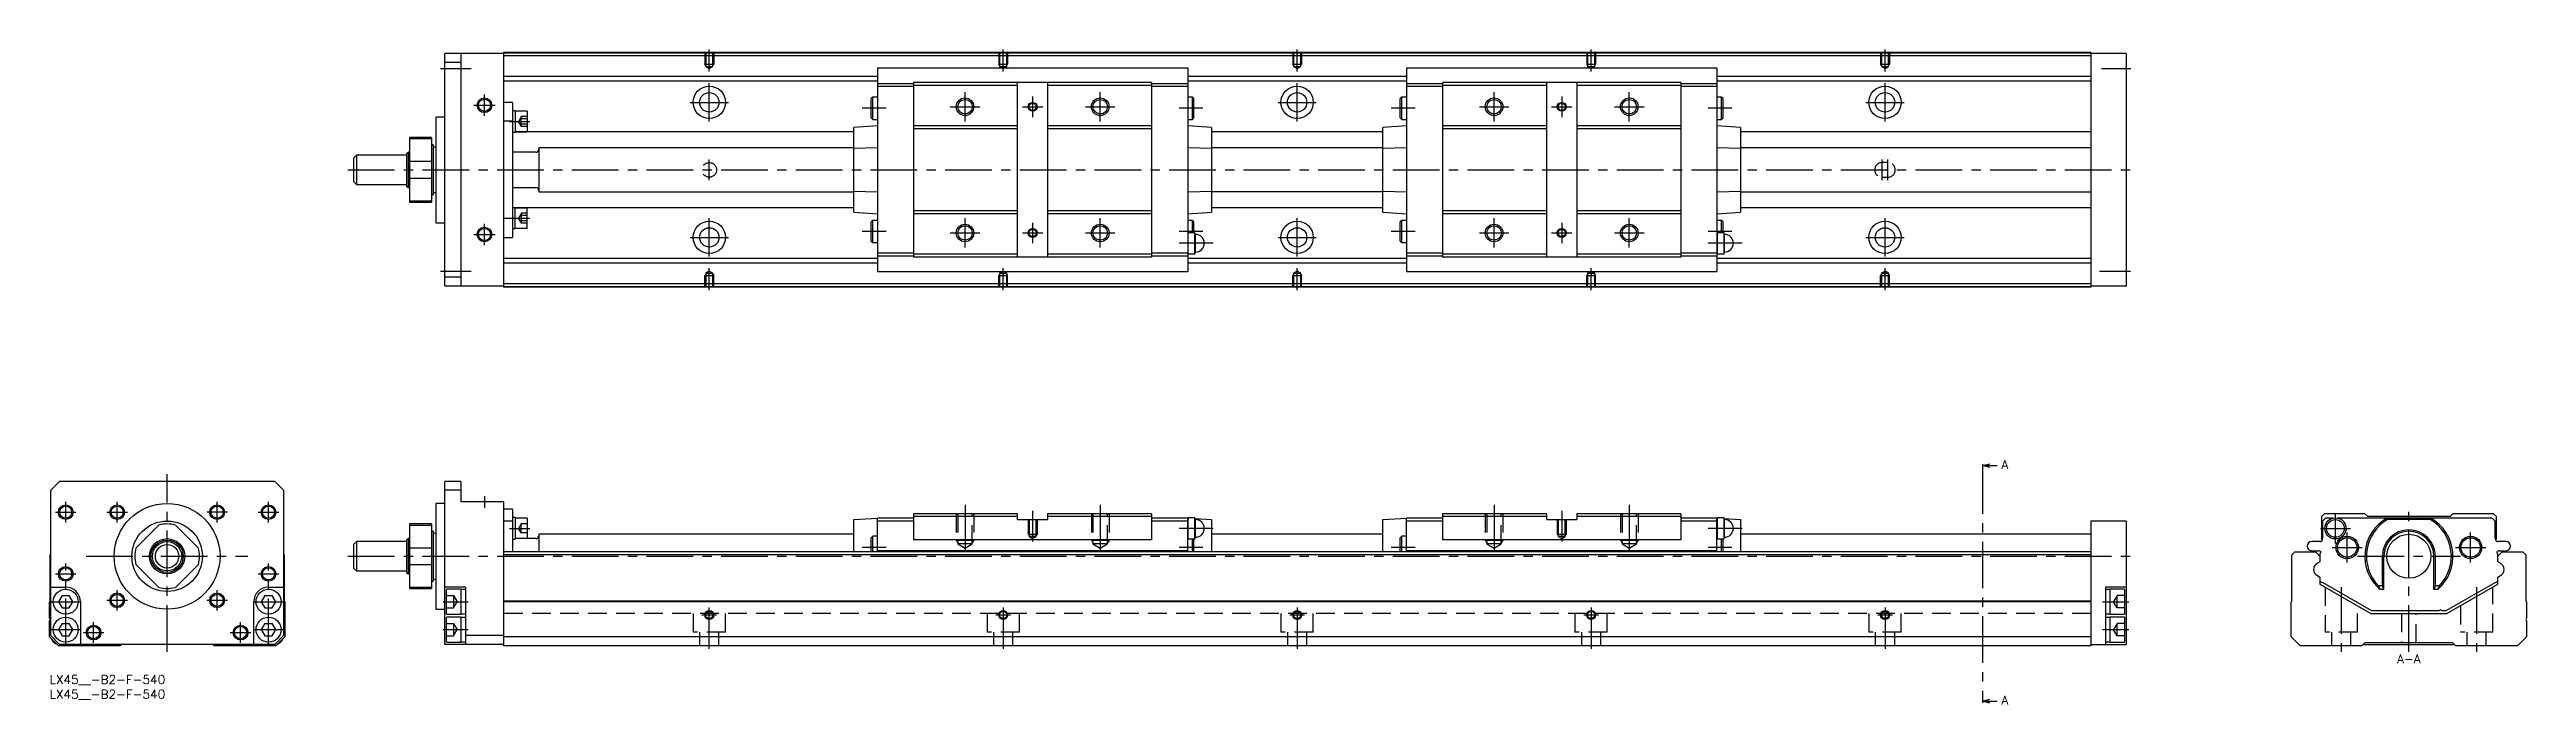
# Model space of a CAD drawing. Extents: x 0 to 843, y -10 to 213.
import ezdxf

# ---------------------------------------------------------------- set-up
doc = ezdxf.new("R2010")
doc.units = 0
doc.header["$LTSCALE"] = 0.5
doc.linetypes.add('CENTER', pattern=[50.8, 31.75, -6.35, 6.35, -6.35])
doc.linetypes.add('DASHED', pattern=[19.05, 12.7, -6.35])
for name, color, linetype in [('MSM_CENTER', 1, 'CENTER'), ('MSM_CONTINUOUS', 7, 'CONTINUOUS'), ('MSM_DASHED', 4, 'DASHED'), ('MSM_NARROW', 5, 'CONTINUOUS'), ('MSM_PART_NUMBER', 7, 'CONTINUOUS')]:
    doc.layers.add(name, color=color, linetype=linetype)
doc.styles.get("Standard").update_dxf_attribs({"font": 'txt.shx', "height": 3, "bigfont": 'bigfont.shx'})

# ---------------------------------------------------------------- blocks, each defined once
blk = doc.blocks.new('*U3')
at = {"layer": 'MSM_PART_NUMBER'}
blk.add_text('LX45__-B2-F-540', height=3, dxfattribs=at).set_placement((0, -3))
blk = doc.blocks.new('*U4')
at = {"layer": 'MSM_PART_NUMBER'}
blk.add_text('LX45__-B2-F-540', height=3, dxfattribs=at).set_placement((0, -8))

msp = doc.modelspace()

# ---------------------------------------------------------------- linework, layer by layer
at = {"layer": 'MSM_CENTER'}
for p, q in [((224.46, 205.61), (224.46, 213.12)), ((324.46, 205.61), (324.46, 213.12)), ((424.46, 205.61), (424.46, 213.12)), ((524.46, 205.61), (524.46, 213.12)), ((624.46, 205.61), (624.46, 213.12)), ((132.96, 206.62), (143.46, 206.62)), ((698.13, 206.62), (708.08, 206.62)), ((144.33, 194.12), (151.58, 194.12)), ((147.96, 190.5), (147.96, 197.75)), ((217.96, 195.12), (230.95, 195.12)), ((224.46, 188.62), (224.46, 201.62)), ((311.46, 188.62), (311.46, 198.62)), ((334.46, 197.12), (334.46, 190.12)), ((357.46, 188.62), (357.46, 198.62)), ((417.96, 195.12), (430.96, 195.12)), ((424.46, 188.62), (424.46, 201.62)), ((491.46, 188.62), (491.46, 198.62)), ((514.46, 197.12), (514.46, 190.12)), ((537.46, 188.62), (537.46, 198.62)), ((617.96, 195.12), (630.96, 195.12)), ((624.46, 188.62), (624.46, 201.62)), ((156.46, 188.58), (163.46, 188.58)), ((284.66, 193.12), (276.45, 193.12)), ((306.46, 193.62), (316.46, 193.62)), ((330.96, 193.62), (337.96, 193.62)), ((352.46, 193.62), (362.46, 193.62)), ((392.36, 193.12), (384.26, 193.12)), ((464.66, 193.12), (456.45, 193.12)), ((486.46, 193.62), (496.46, 193.62)), ((510.96, 193.62), (517.96, 193.62)), ((532.46, 193.62), (542.46, 193.62)), ((572.36, 193.12), (564.26, 193.12)), ((101.46, 172.12), (708.46, 172.12)), ((224.46, 168.62), (224.46, 175.62)), ((623.46, 168.62), (623.46, 175.62)), ((625.46, 168.62), (625.46, 175.62)), ((147.96, 146.5), (147.96, 153.75)), ((156.46, 155.67), (163.46, 155.67)), ((224.46, 142.62), (224.46, 155.62)), ((311.46, 145.62), (311.46, 155.62)), ((334.46, 154.12), (334.46, 147.12)), ((357.46, 145.62), (357.46, 155.62)), ((424.46, 142.62), (424.46, 155.62)), ((491.46, 145.62), (491.46, 155.62)), ((514.46, 154.12), (514.46, 147.12)), ((537.46, 145.62), (537.46, 155.62)), ((624.46, 142.62), (624.46, 155.62)), ((144.33, 150.12), (151.58, 150.12)), ((217.96, 149.12), (230.96, 149.12)), ((284.66, 151.12), (276.45, 151.12)), ((306.46, 150.62), (316.46, 150.62)), ((330.96, 150.62), (337.96, 150.62)), ((352.46, 150.62), (362.46, 150.62)), ((392.36, 151.12), (384.26, 151.12)), ((395.86, 147.12), (384.26, 147.12)), ((417.96, 149.12), (430.96, 149.12)), ((464.66, 151.12), (456.45, 151.12)), ((486.46, 150.62), (496.46, 150.62)), ((510.96, 150.62), (517.96, 150.62)), ((532.46, 150.62), (542.46, 150.62)), ((572.36, 151.12), (564.26, 151.12)), ((575.86, 147.12), (564.26, 147.12)), ((617.96, 149.12), (630.96, 149.12)), ((132.96, 137.62), (143.46, 137.62)), ((224.46, 131.12), (224.46, 138.63)), ((324.46, 131.12), (324.46, 138.63)), ((424.46, 131.12), (424.46, 138.63)), ((524.46, 131.12), (524.46, 138.63)), ((624.46, 131.12), (624.46, 138.63)), ((697.46, 137.62), (707.96, 137.62)), ((40, 8), (40, 68.5)), ((657.62, 70.87), (657.62, -8.37)), ((5.5, 52), (5.5, 59)), ((23, 52), (23, 59)), ((57, 52), (57, 59)), ((74.5, 52), (74.5, 59)), ((147.96, 61), (147.96, 57)), ((2, 55.5), (9, 55.5)), ((19.5, 55.5), (26.5, 55.5)), ((60.5, 55.5), (53.5, 55.5)), ((71, 55.5), (78, 55.5)), ((311.46, 58), (311.46, 40.3)), ((334.46, 56), (334.46, 45.5)), ((357.46, 58), (357.46, 40.3)), ((491.46, 58), (491.46, 40.3)), ((514.46, 56), (514.46, 45.5)), ((537.46, 58), (537.46, 40.3)), ((777.69, 44.87), (777.69, 55.13)), ((802.69, 8), (802.69, 56)), ((156.46, 50), (163.46, 50)), ((284.66, 43.5), (276.45, 43.5)), ((395.86, 50), (384.26, 50)), ((392.36, 43.5), (384.26, 43.5)), ((464.66, 43.5), (456.45, 43.5)), ((575.86, 50), (564.26, 50)), ((572.36, 43.5), (564.26, 43.5)), ((772.56, 50), (782.81, 50)), ((776.56, 43.5), (786.81, 43.5)), ((781.69, 38.37), (781.69, 48.63)), ((818.56, 43.5), (828.81, 43.5)), ((823.69, 38.37), (823.69, 48.63)), ((2, 34.5), (9, 34.5)), ((5.5, 10.25), (5.5, 38)), ((12.5, 40.5), (67.5, 40.5)), ((71, 34.5), (78, 34.5)), ((74.5, 10.25), (74.5, 38)), ((101.46, 40.5), (708.46, 40.5)), ((785.19, 40.5), (820.19, 40.5)), ((19.5, 25.5), (26.5, 25.5)), ((23, 22), (23, 29)), ((53.5, 25.5), (60.5, 25.5)), ((57, 22), (57, 29)), ((779.69, 29.97), (779.69, 8)), ((825.69, 29.97), (825.69, 8)), ((0.25, 25), (10.75, 25)), ((15, 11), (15, 18)), ((65, 11), (65, 18)), ((69.25, 25), (79.75, 25)), ((133.96, 25), (142.46, 25)), ((221.96, 20.5), (226.96, 20.5)), ((224.46, 9), (224.46, 23)), ((321.96, 20.5), (326.96, 20.5)), ((324.46, 23), (324.46, 9)), ((421.96, 20.5), (426.96, 20.5)), ((424.46, 23), (424.46, 9)), ((521.96, 20.5), (526.96, 20.5)), ((524.46, 23), (524.46, 9)), ((621.96, 20.5), (626.96, 20.5)), ((624.46, 23), (624.46, 9)), ((698.46, 25), (707.46, 25)), ((0.25, 15.5), (10.75, 15.5)), ((11.5, 14.5), (18.5, 14.5)), ((61.5, 14.5), (68.5, 14.5)), ((69.25, 15.5), (79.75, 15.5)), ((133.96, 15.5), (142.46, 15.5)), ((698.46, 15.5), (707.46, 15.5))]:
    msp.add_line(p, q, dxfattribs=at)
at = {"layer": 'MSM_CONTINUOUS'}
for p, q in [((154.46, 211.72), (134.46, 211.72)), ((134.46, 132.52), (134.46, 211.72)), ((139.96, 211.72), (139.96, 132.52)), ((694.46, 212.12), (154.46, 212.12)), ((154.46, 212.12), (154.46, 132.12)), ((694.46, 211.92), (154.46, 211.92)), ((694.46, 210.92), (154.46, 210.92)), ((694.46, 212.12), (694.46, 132.12)), ((706.46, 211.72), (694.46, 211.72)), ((706.46, 211.72), (706.46, 132.52)), ((139.96, 208.72), (134.46, 208.72)), ((281.66, 203.87), (154.46, 203.87)), ((281.66, 202.37), (154.46, 202.37)), ((387.26, 206.72), (281.66, 206.72)), ((281.66, 206.72), (281.66, 137.52)), ((387.26, 206.72), (387.26, 137.52)), ((461.66, 203.87), (387.26, 203.87)), ((461.66, 202.37), (387.26, 202.37)), ((567.26, 206.72), (461.66, 206.72)), ((461.66, 206.72), (461.66, 137.52)), ((567.26, 206.72), (567.26, 137.52)), ((694.46, 203.87), (567.26, 203.87)), ((694.46, 202.37), (567.26, 202.37)), ((157.46, 195.12), (154.46, 195.12)), ((157.46, 195.12), (157.46, 149.12)), ((280.06, 196.92), (279.56, 196.42)), ((279.56, 189.82), (279.56, 196.42)), ((280.06, 189.32), (280.06, 196.92)), ((281.66, 196.92), (280.06, 196.92)), ((293.96, 201.47), (281.66, 201.47)), ((293.96, 200.47), (281.66, 200.47)), ((374.96, 201.87), (293.96, 201.87)), ((293.96, 201.87), (293.96, 142.37)), ((329.36, 200.87), (293.96, 200.87)), ((329.36, 142.37), (329.36, 201.87)), ((339.56, 201.87), (339.56, 142.37)), ((374.96, 200.87), (339.56, 200.87)), ((374.96, 201.87), (374.96, 142.37)), ((387.26, 201.47), (374.96, 201.47)), ((387.26, 200.47), (374.96, 200.47)), ((388.86, 196.92), (387.26, 196.92)), ((389.36, 196.42), (388.86, 196.92)), ((388.86, 189.32), (388.86, 196.92)), ((389.36, 189.82), (389.36, 196.42)), ((460.06, 196.92), (459.56, 196.42)), ((459.56, 189.82), (459.56, 196.42)), ((460.06, 189.32), (460.06, 196.92)), ((461.66, 196.92), (460.06, 196.92)), ((473.96, 201.47), (461.66, 201.47)), ((473.96, 200.47), (461.66, 200.47)), ((554.96, 201.87), (473.96, 201.87)), ((473.96, 201.87), (473.96, 142.37)), ((509.36, 200.87), (473.96, 200.87)), ((509.36, 142.37), (509.36, 201.87)), ((519.56, 201.87), (519.56, 142.37)), ((554.96, 200.87), (519.56, 200.87)), ((554.96, 201.87), (554.96, 142.37)), ((567.26, 201.47), (554.96, 201.47)), ((567.26, 200.47), (554.96, 200.47)), ((568.86, 196.92), (567.26, 196.92)), ((569.36, 196.42), (568.86, 196.92)), ((568.86, 189.32), (568.86, 196.92)), ((569.36, 189.82), (569.36, 196.42)), ((131.46, 190.12), (131.46, 154.12)), ((134.46, 190.12), (131.46, 190.12)), ((157.46, 188.65), (154.46, 188.65)), ((158.46, 192.23), (157.46, 192.23)), ((158.46, 192.23), (158.46, 184.93)), ((162.46, 192.08), (158.46, 192.08)), ((162.46, 192.08), (162.46, 185.08)), ((281.66, 187.12), (273.66, 186.57)), ((273.66, 157.68), (273.66, 186.57)), ((279.56, 189.82), (280.06, 189.32)), ((280.06, 189.32), (281.66, 189.32)), ((329.36, 187.12), (293.96, 187.12)), ((329.36, 186.12), (293.96, 186.12)), ((374.96, 187.12), (339.56, 187.12)), ((374.96, 186.12), (339.56, 186.12)), ((387.26, 189.32), (388.86, 189.32)), ((395.26, 186.57), (387.26, 187.12)), ((388.86, 189.32), (389.36, 189.82)), ((395.26, 186.57), (395.26, 157.68)), ((461.66, 187.12), (453.66, 186.57)), ((453.66, 157.68), (453.66, 186.57)), ((459.56, 189.82), (460.06, 189.32)), ((460.06, 189.32), (461.66, 189.32)), ((509.36, 187.12), (473.96, 187.12)), ((509.36, 186.12), (473.96, 186.12)), ((554.96, 187.12), (519.56, 187.12)), ((554.96, 186.12), (519.56, 186.12)), ((567.26, 189.32), (568.86, 189.32)), ((575.26, 186.57), (567.26, 187.12)), ((568.86, 189.32), (569.36, 189.82)), ((575.26, 186.57), (575.26, 157.68)), ((104.46, 177.12), (103.46, 176.12)), ((121.46, 177.12), (104.46, 177.12)), ((104.46, 177.12), (104.46, 167.12)), ((121.96, 178.12), (121.46, 177.62)), ((121.46, 177.62), (121.46, 166.62)), ((122.46, 178.12), (121.96, 178.12)), ((121.96, 178.12), (121.96, 166.12)), ((129.96, 183.12), (122.46, 183.12)), ((122.46, 183.12), (122.46, 161.12)), ((122.46, 182.76), (129.96, 182.76)), ((129.96, 183.12), (129.96, 161.12)), ((130.46, 180.62), (129.96, 180.62)), ((130.46, 180.62), (130.46, 163.62)), ((131.46, 179.87), (130.46, 179.87)), ((157.46, 184.93), (158.46, 184.93)), ((165.46, 178.12), (157.46, 178.12)), ((158.46, 185.08), (162.46, 185.08)), ((273.66, 185.05), (158.46, 185.05)), ((166.46, 179.62), (166.46, 164.62)), ((273.66, 179.62), (166.46, 179.62)), ((281.66, 179.61), (273.66, 179.36)), ((395.26, 179.36), (387.26, 179.61)), ((453.66, 185.05), (395.26, 185.05)), ((453.66, 179.62), (395.26, 179.62)), ((461.66, 179.61), (453.66, 179.36)), ((575.26, 179.36), (567.26, 179.61)), ((694.46, 185.05), (575.26, 185.05)), ((694.46, 179.62), (575.26, 179.62)), ((103.46, 176.12), (103.46, 168.12)), ((129.96, 174.92), (122.46, 174.92)), ((122.46, 169.33), (129.96, 169.33)), ((103.46, 168.12), (104.46, 167.12)), ((104.46, 167.12), (121.46, 167.12)), ((121.46, 166.62), (121.96, 166.12)), ((121.96, 166.12), (122.46, 166.12)), ((129.96, 161.49), (122.46, 161.49)), ((122.46, 161.12), (129.96, 161.12)), ((129.96, 163.62), (130.46, 163.62)), ((130.46, 164.37), (131.46, 164.37)), ((157.46, 166.12), (165.46, 166.12)), ((166.46, 164.62), (273.66, 164.62)), ((273.66, 164.89), (281.66, 164.64)), ((387.26, 164.64), (395.26, 164.89)), ((453.66, 164.62), (395.26, 164.62)), ((453.66, 164.89), (461.66, 164.64)), ((567.26, 164.64), (575.26, 164.89)), ((575.26, 164.62), (694.46, 164.62)), ((131.46, 154.12), (134.46, 154.12)), ((157.46, 155.6), (154.46, 155.6)), ((157.46, 159.32), (158.46, 159.32)), ((158.46, 152.02), (157.46, 152.02)), ((158.46, 152.02), (158.46, 159.32)), ((273.66, 159.2), (158.46, 159.2)), ((158.46, 159.17), (162.46, 159.17)), ((162.46, 152.17), (158.46, 152.17)), ((162.46, 152.17), (162.46, 159.17)), ((273.66, 157.68), (281.66, 157.12)), ((280.06, 154.92), (279.56, 154.42)), ((279.56, 147.82), (279.56, 154.42)), ((280.06, 147.32), (280.06, 154.92)), ((281.66, 154.92), (280.06, 154.92)), ((329.36, 158.12), (293.96, 158.12)), ((329.36, 157.12), (293.96, 157.12)), ((374.96, 158.12), (339.56, 158.12)), ((374.96, 157.12), (339.56, 157.12)), ((387.26, 157.12), (395.26, 157.68)), ((388.86, 154.92), (387.26, 154.92)), ((389.36, 154.42), (388.86, 154.92)), ((388.86, 150.72), (388.86, 154.92)), ((389.36, 150.72), (389.36, 154.42)), ((453.66, 159.2), (395.26, 159.2)), ((453.66, 157.68), (461.66, 157.12)), ((460.06, 154.92), (459.56, 154.42)), ((459.56, 147.82), (459.56, 154.42)), ((460.06, 147.32), (460.06, 154.92)), ((461.66, 154.92), (460.06, 154.92)), ((509.36, 158.12), (473.96, 158.12)), ((509.36, 157.12), (473.96, 157.12)), ((554.96, 158.12), (519.56, 158.12)), ((554.96, 157.12), (519.56, 157.12)), ((567.26, 157.12), (575.26, 157.68)), ((568.86, 154.92), (567.26, 154.92)), ((569.36, 154.42), (568.86, 154.92)), ((568.86, 150.72), (568.86, 154.92)), ((569.36, 150.72), (569.36, 154.42)), ((694.46, 159.2), (575.26, 159.2)), ((154.46, 149.12), (157.46, 149.12)), ((279.56, 147.82), (280.06, 147.32)), ((280.06, 147.32), (281.66, 147.32)), ((293.96, 143.77), (281.66, 143.77)), ((329.36, 143.37), (293.96, 143.37)), ((374.96, 143.37), (339.56, 143.37)), ((387.26, 143.77), (374.96, 143.77)), ((387.42, 150.72), (387.26, 150.12)), ((387.26, 144.12), (387.42, 143.52)), ((387.42, 143.52), (387.42, 150.72)), ((389.7, 150.72), (387.42, 150.72)), ((387.42, 143.52), (389.7, 143.52)), ((389.7, 143.52), (389.7, 150.72)), ((389.86, 150.12), (389.7, 150.72)), ((389.7, 143.52), (389.86, 144.12)), ((389.86, 144.12), (389.86, 150.12)), ((459.56, 147.82), (460.06, 147.32)), ((460.06, 147.32), (461.66, 147.32)), ((473.96, 143.77), (461.66, 143.77)), ((509.36, 143.37), (473.96, 143.37)), ((554.96, 143.37), (519.56, 143.37)), ((567.26, 143.77), (554.96, 143.77)), ((567.42, 150.72), (567.26, 150.12)), ((567.26, 144.12), (567.42, 143.52)), ((567.42, 143.52), (567.42, 150.72)), ((569.7, 150.72), (567.42, 150.72)), ((567.42, 143.52), (569.7, 143.52)), ((569.7, 143.52), (569.7, 150.72)), ((569.86, 150.12), (569.7, 150.72)), ((569.7, 143.52), (569.86, 144.12)), ((569.86, 144.12), (569.86, 150.12)), ((139.96, 135.52), (134.46, 135.52)), ((281.66, 141.87), (154.46, 141.87)), ((281.66, 140.37), (154.46, 140.37)), ((293.96, 142.77), (281.66, 142.77)), ((281.66, 137.52), (387.26, 137.52)), ((374.96, 142.37), (293.96, 142.37)), ((387.26, 142.77), (374.96, 142.77)), ((461.66, 141.87), (387.26, 141.87)), ((461.66, 140.37), (387.26, 140.37)), ((473.96, 142.77), (461.66, 142.77)), ((461.66, 137.52), (567.26, 137.52)), ((554.96, 142.37), (473.96, 142.37)), ((567.26, 142.77), (554.96, 142.77)), ((694.46, 141.87), (567.26, 141.87)), ((694.46, 140.37), (567.26, 140.37)), ((154.46, 132.52), (134.46, 132.52)), ((694.46, 133.32), (154.46, 133.32)), ((694.46, 132.32), (154.46, 132.32)), ((694.46, 132.12), (154.46, 132.12)), ((706.46, 132.52), (694.46, 132.52)), ((657.62, 71.37), (660.12, 72.04)), ((657.62, 71.87), (657.62, 70.87)), ((657.62, 71.37), (662.62, 71.37)), ((660.12, 70.7), (657.62, 71.37)), ((3.4, 66), (0.4, 63)), ((0.4, 13.5), (0.4, 63)), ((76.6, 66), (3.4, 66)), ((79.6, 63), (76.6, 66)), ((79.6, 63), (79.6, 13.5)), ((139.96, 66), (134.46, 66)), ((134.46, 10.5), (134.46, 66)), ((139.96, 63), (134.46, 63)), ((139.96, 66), (139.96, 59)), ((154.46, 59), (139.96, 59)), ((154.46, 59), (154.46, 10)), ((37.2, 51.14), (29.36, 43.3)), ((50.64, 43.3), (42.8, 51.14)), ((129.96, 51.5), (122.46, 51.5)), ((122.46, 51.5), (122.46, 29.5)), ((122.46, 51.14), (129.96, 51.14)), ((129.96, 51.5), (129.96, 29.5)), ((134.46, 58.5), (131.46, 58.5)), ((131.46, 58.5), (131.46, 22.5)), ((157.46, 56.5), (154.46, 56.5)), ((157.46, 52.5), (154.46, 52.5)), ((157.46, 56.5), (157.46, 42)), ((158.46, 53.65), (157.46, 53.65)), ((158.46, 53.65), (158.46, 46.35)), ((162.46, 53.5), (158.46, 53.5)), ((162.46, 53.5), (162.46, 46.5)), ((273.66, 53), (281.66, 53.5)), ((273.66, 42), (273.66, 53)), ((293.96, 53.5), (281.66, 53.5)), ((281.66, 42), (281.66, 53.5)), ((293.96, 52.5), (281.66, 52.5)), ((329.36, 55), (293.96, 55)), ((293.96, 55), (293.96, 46.15)), ((329.36, 54), (293.96, 54)), ((329.36, 53), (329.36, 55)), ((329.36, 53), (339.56, 53)), ((339.56, 55), (339.56, 53)), ((374.96, 55), (339.56, 55)), ((374.96, 54), (339.56, 54)), ((374.96, 55), (374.96, 46.15)), ((387.26, 53.5), (374.96, 53.5)), ((387.26, 52.5), (374.96, 52.5)), ((387.42, 53.6), (387.26, 53)), ((387.26, 53.5), (387.39, 53.49)), ((387.26, 42), (387.26, 53.5)), ((387.42, 46.4), (387.42, 53.6)), ((389.7, 53.6), (387.42, 53.6)), ((389.86, 53), (389.7, 53.6)), ((389.7, 46.4), (389.7, 53.6)), ((389.77, 53.34), (395.26, 53)), ((389.86, 47), (389.86, 53)), ((395.26, 53), (395.26, 42)), ((453.66, 53), (461.66, 53.5)), ((453.66, 42), (453.66, 53)), ((473.96, 53.5), (461.66, 53.5)), ((461.66, 42), (461.66, 53.5)), ((473.96, 52.5), (461.66, 52.5)), ((509.36, 55), (473.96, 55)), ((473.96, 55), (473.96, 46.15)), ((509.36, 54), (473.96, 54)), ((509.36, 53), (509.36, 55)), ((509.36, 53), (519.56, 53)), ((519.56, 55), (519.56, 53)), ((554.96, 55), (519.56, 55)), ((554.96, 54), (519.56, 54)), ((554.96, 55), (554.96, 46.15)), ((567.26, 53.5), (554.96, 53.5)), ((567.26, 52.5), (554.96, 52.5)), ((567.42, 53.6), (567.26, 53)), ((567.26, 53.5), (567.39, 53.49)), ((567.26, 42), (567.26, 53.5)), ((567.42, 46.4), (567.42, 53.6)), ((569.7, 53.6), (567.42, 53.6)), ((569.86, 53), (569.7, 53.6)), ((569.7, 46.4), (569.7, 53.6)), ((569.77, 53.34), (575.26, 53)), ((569.86, 47), (569.86, 53)), ((575.26, 53), (575.26, 42)), ((706.46, 52.5), (694.46, 52.5)), ((694.46, 52.5), (694.46, 10)), ((706.46, 52.5), (706.46, 10.5)), ((773.94, 55), (772.94, 54)), ((772.94, 54), (772.94, 46.62)), ((774.34, 53.5), (773.34, 52.5)), ((773.34, 52.5), (773.34, 46.5)), ((787.69, 55), (773.94, 55)), ((776.84, 53.5), (774.34, 53.5)), ((831.04, 53.5), (778.53, 53.5)), ((788.69, 54), (787.69, 55)), ((816.69, 54), (788.69, 54)), ((795.2, 53.5), (795.45, 53)), ((809.92, 53), (795.45, 53)), ((809.92, 53), (810.17, 53.5)), ((817.69, 55), (816.69, 54)), ((831.44, 55), (817.69, 55)), ((832.04, 52.5), (831.04, 53.5)), ((832.44, 54), (831.44, 55)), ((832.04, 46.5), (832.04, 52.5)), ((832.44, 46.62), (832.44, 54)), ((104.46, 45.5), (103.46, 44.5)), ((103.46, 44.5), (103.46, 36.5)), ((121.46, 45.5), (104.46, 45.5)), ((104.46, 45.5), (104.46, 35.5)), ((121.96, 46.5), (121.46, 46)), ((121.46, 46), (121.46, 35)), ((122.46, 46.5), (121.96, 46.5)), ((121.96, 46.5), (121.96, 34.5)), ((129.96, 43.3), (122.46, 43.3)), ((130.46, 49), (129.96, 49)), ((130.46, 49), (130.46, 32)), ((131.46, 48.25), (130.46, 48.25)), ((157.46, 46.35), (158.46, 46.35)), ((165.46, 46.5), (158.46, 46.5)), ((166.46, 48), (166.46, 42)), ((273.66, 48), (166.46, 48)), ((280.06, 47.3), (279.56, 46.8)), ((279.56, 42), (279.56, 46.8)), ((280.06, 42), (280.06, 47.3)), ((281.66, 47.3), (280.06, 47.3)), ((387.26, 42.4), (281.66, 42.4)), ((374.96, 46.15), (293.96, 46.15)), ((387.26, 47), (387.42, 46.4)), ((387.42, 46.4), (389.7, 46.4)), ((388.86, 42), (388.86, 46.4)), ((389.36, 42), (389.36, 46.4)), ((389.7, 46.4), (389.86, 47)), ((453.66, 48), (395.26, 48)), ((460.06, 47.3), (459.56, 46.8)), ((459.56, 42), (459.56, 46.8)), ((460.06, 42), (460.06, 47.3)), ((461.66, 47.3), (460.06, 47.3)), ((567.26, 42.4), (461.66, 42.4)), ((554.96, 46.15), (473.96, 46.15)), ((567.26, 47), (567.42, 46.4)), ((567.42, 46.4), (569.7, 46.4)), ((568.86, 42), (568.86, 46.4)), ((569.36, 42), (569.36, 46.4)), ((569.7, 46.4), (569.86, 47)), ((694.46, 48), (575.26, 48)), ((772.34, 45.5), (769.64, 45.5)), ((769.64, 42.4), (771.94, 42.4)), ((835.74, 45.5), (833.04, 45.5)), ((833.44, 42.4), (835.74, 42.4)), ((0.2, 41), (0.4, 41.2)), ((0.2, 25.2), (0.2, 41)), ((29.36, 37.7), (37.2, 29.86)), ((42.8, 29.86), (50.64, 37.7)), ((79.6, 41.2), (79.8, 41)), ((79.8, 41), (79.8, 25.2)), ((103.46, 36.5), (104.46, 35.5)), ((104.46, 35.5), (121.46, 35.5)), ((121.46, 35), (121.96, 34.5)), ((121.96, 34.5), (122.46, 34.5)), ((122.46, 37.7), (129.96, 37.7)), ((694.46, 42), (154.46, 42)), ((694.46, 41), (154.46, 41)), ((762.89, 41), (763.89, 42)), ((762.89, 25.2), (762.89, 41)), ((763.89, 42), (770.94, 42)), ((770.94, 42), (772.44, 40.5)), ((772.44, 38.61), (771.54, 38.1)), ((771.54, 33.9), (772.44, 33.39)), ((772.39, 41.2), (772.39, 40.55)), ((772.44, 40.5), (772.44, 38.61)), ((793.69, 30.44), (793.69, 40.5)), ((794.19, 29.22), (794.19, 40.5)), ((811.19, 29.22), (811.19, 40.5)), ((811.69, 30.44), (811.69, 40.5)), ((832.94, 40.5), (834.44, 42)), ((832.94, 38.61), (832.94, 40.5)), ((833.83, 38.1), (832.94, 38.61)), ((832.94, 33.39), (833.83, 33.9)), ((832.99, 40.55), (832.99, 41.2)), ((834.44, 42), (841.49, 42)), ((841.49, 42), (842.49, 41)), ((842.49, 41), (842.49, 25.2)), ((0.4, 30), (5.5, 30)), ((4.27, 27.12), (3.05, 25)), ((4.27, 27.12), (6.73, 27.12)), ((7.95, 25), (6.73, 27.12)), ((73.27, 27.12), (72.05, 25)), ((73.27, 27.12), (75.73, 27.12)), ((74.5, 30), (79.6, 30)), ((76.95, 25), (75.73, 27.12)), ((129.96, 29.86), (122.46, 29.86)), ((122.46, 29.5), (129.96, 29.5)), ((129.96, 32), (130.46, 32)), ((130.46, 32.75), (131.46, 32.75)), ((141.46, 30), (134.46, 30)), ((134.96, 29), (134.96, 21)), ((139.96, 29.25), (135.21, 29.25)), ((139.96, 29.25), (139.96, 20.75)), ((141.46, 29.15), (139.96, 29.15)), ((141.46, 30), (141.46, 10.5)), ((706.46, 30), (699.46, 30)), ((699.46, 30), (699.46, 10.5)), ((700.96, 29.15), (699.46, 29.15)), ((705.96, 29.25), (700.96, 29.25)), ((700.96, 29.25), (700.96, 20.75)), ((705.96, 29.25), (705.96, 20.75)), ((772.44, 33.39), (772.44, 31)), ((772.44, 31), (789.76, 21)), ((773.19, 31.61), (773.39, 31.61)), ((773.39, 31.61), (790.02, 22)), ((793.69, 30.44), (792.32, 30.44)), ((794.19, 29.22), (792.8, 29.22)), ((794.19, 29.22), (793.69, 30.44)), ((811.69, 30.44), (811.19, 29.22)), ((812.57, 29.22), (811.19, 29.22)), ((813.05, 30.44), (811.69, 30.44)), ((815.35, 22), (831.99, 31.61)), ((815.62, 21), (832.94, 31)), ((831.99, 31.61), (832.19, 31.61)), ((832.94, 31), (832.94, 33.39)), ((0, 25), (0.2, 25.2)), ((0, 19.4), (0, 25)), ((0, 13), (0, 18.6)), ((3.05, 25), (4.27, 22.88)), ((4.27, 17.62), (3.05, 15.5)), ((4.27, 22.88), (6.73, 22.88)), ((4.27, 17.62), (6.73, 17.62)), ((6.73, 22.88), (7.95, 25)), ((7.95, 15.5), (6.73, 17.62)), ((10.5, 25), (10.5, 10.5)), ((69.5, 10.5), (69.5, 25)), ((72.05, 25), (73.27, 22.88)), ((73.27, 17.62), (72.05, 15.5)), ((73.27, 22.88), (75.73, 22.88)), ((73.27, 17.62), (75.73, 17.62)), ((75.73, 22.88), (76.95, 25)), ((76.95, 15.5), (75.73, 17.62)), ((79.8, 25.2), (80, 25)), ((80, 25), (80, 13)), ((131.46, 22.5), (134.46, 22.5)), ((134.96, 19.5), (134.96, 11.5)), ((135.21, 20.75), (139.96, 20.75)), ((139.96, 19.75), (135.21, 19.75)), ((139.96, 20.85), (141.46, 20.85)), ((139.96, 19.75), (139.96, 11.25)), ((141.46, 19.65), (139.96, 19.65)), ((694.46, 25.2), (154.46, 25.2)), ((694.46, 25), (154.46, 25)), ((699.46, 20.85), (700.96, 20.85)), ((700.96, 19.65), (699.46, 19.65)), ((700.96, 20.75), (705.96, 20.75)), ((705.96, 19.75), (700.96, 19.75)), ((700.96, 19.75), (700.96, 11.25)), ((705.96, 19.75), (705.96, 11.25)), ((762.69, 25), (762.89, 25.2)), ((762.69, 13), (762.69, 25)), ((789.76, 21), (815.62, 21)), ((790.02, 22), (813.04, 22)), ((813.84, 22), (815.35, 22)), ((842.49, 25.2), (842.69, 25)), ((842.69, 25), (842.69, 19.4)), ((842.69, 18.6), (842.69, 13)), ((3, 10), (0, 13)), ((3.4, 10.5), (0.4, 13.5)), ((24, 10), (3, 10)), ((3.05, 15.5), (4.27, 13.38)), ((76.6, 10.5), (3.4, 10.5)), ((4.27, 13.38), (6.73, 13.38)), ((6.73, 13.38), (7.95, 15.5)), ((24.5, 10.5), (24, 10)), ((56, 10), (55.5, 10.5)), ((77, 10), (56, 10)), ((72.05, 15.5), (73.27, 13.38)), ((73.27, 13.38), (75.73, 13.38)), ((75.73, 13.38), (76.95, 15.5)), ((79.6, 13.5), (76.6, 10.5)), ((80, 13), (77, 10)), ((154.46, 10.5), (134.46, 10.5)), ((135.21, 11.25), (139.96, 11.25)), ((139.96, 11.35), (141.46, 11.35)), ((154.46, 13.5), (141.46, 13.5)), ((694.46, 13), (154.46, 13)), ((694.46, 10), (154.46, 10)), ((694.46, 10.5), (706.46, 10.5)), ((699.46, 11.35), (700.96, 11.35)), ((700.96, 11.25), (705.96, 11.25)), ((765.69, 10), (762.69, 13)), ((786.69, 10), (765.69, 10)), ((787.69, 11), (786.69, 10)), ((787.19, 10.5), (818.19, 10.5)), ((817.69, 11), (787.69, 11)), ((818.69, 10), (817.69, 11)), ((839.69, 10), (818.69, 10)), ((842.69, 13), (839.69, 10)), ((657.62, -8.87), (660.12, -8.2)), ((657.62, -8.37), (657.62, -9.37)), ((657.62, -8.87), (662.62, -8.87)), ((660.12, -9.54), (657.62, -8.87))]:
    msp.add_line(p, q, dxfattribs=at)
for centre, radius in [((147.96, 194.12), 2.07), ((224.46, 195.12), 5.5), ((224.46, 195.12), 3.3), ((311.46, 193.62), 2.46), ((334.46, 193.62), 1.23), ((357.46, 193.62), 2.46), ((424.46, 195.12), 5.5), ((424.46, 195.12), 3.3), ((491.46, 193.62), 2.46), ((514.46, 193.62), 1.23), ((537.46, 193.62), 2.46), ((624.46, 195.12), 5.5), ((624.46, 195.12), 3.3), ((147.96, 150.12), 2.07), ((224.46, 149.12), 5.5), ((224.46, 149.12), 3.3), ((311.46, 150.62), 2.46), ((334.46, 150.62), 1.23), ((357.46, 150.62), 2.46), ((424.46, 149.12), 5.5), ((424.46, 149.12), 3.3), ((491.46, 150.62), 2.46), ((514.46, 150.62), 1.23), ((537.46, 150.62), 2.46), ((624.46, 149.12), 5.5), ((624.46, 149.12), 3.3), ((5.5, 55.5), 2.07), ((23, 55.5), 2.07), ((40, 40.5), 18), ((40, 40.5), 12), ((57, 55.5), 2.07), ((74.5, 55.5), 2.07), ((777.69, 50), 3.6), ((777.69, 50), 3), ((40, 40.5), 6), ((40, 40.5), 5.5), ((40, 40.5), 5), ((40, 40.5), 4), ((781.69, 43.5), 3.8), ((781.69, 43.5), 3.3), ((802.69, 40.5), 7.5), ((823.69, 43.5), 3.8), ((823.69, 43.5), 3.3), ((5.5, 34.5), 2.07), ((74.5, 34.5), 2.07), ((5.5, 25), 4.25), ((23, 25.5), 2.07), ((57, 25.5), 2.07), ((74.5, 25), 4.25), ((5.5, 15.5), 4.25), ((74.5, 15.5), 4.25), ((224.46, 20.5), 1.23), ((324.46, 20.5), 1.23), ((424.46, 20.5), 1.23), ((524.46, 20.5), 1.23), ((624.46, 20.5), 1.23), ((15, 14.5), 2.07), ((65, 14.5), 2.07)]:
    msp.add_circle(centre, radius, dxfattribs=at)
for centre, radius, start, end in [((165.46, 179.12), 1, 270, 0), ((165.46, 165.12), 1, 0, 90), ((389.86, 147.12), 3, 270, 90), ((569.86, 147.12), 3, 270, 90), ((40, 40.5), 11, 75.27264, 104.72736), ((389.86, 50), 3, 270, 90), ((569.86, 50), 3, 270, 90), ((802.69, 40.5), 15, 119.92643, 228.76392), ((802.69, 40.5), 14.44, 120.05097, 224.15139), ((802.69, 40.5), 14.44, 315.84861, 59.94903), ((802.69, 40.5), 15, 311.23608, 60.07357), ((40, 40.5), 11, 165.27264, 194.72736), ((40, 40.5), 11, 345.27264, 14.72736), ((165.46, 47.5), 1, 270, 0), ((769.64, 43.95), 1.55, 90, 270), ((771.94, 41.4), 1, 30.09191, 90), ((772.34, 46.5), 1, 270, 0), ((773.44, 46.62), 0.5, 180, 251.07258), ((802.69, 40.5), 9, 0, 180), ((802.69, 40.5), 8.5, 0, 180), ((833.04, 46.5), 1, 180, 270), ((831.94, 46.62), 0.5, 289.00551, 0), ((833.44, 41.4), 1, 90, 149.90809), ((835.74, 43.95), 1.55, 270, 90), ((772.84, 35.85), 2.6, 120.00003, 176.58933), ((772.84, 36.15), 2.6, 183.41067, 239.99996), ((773.19, 41.2), 0.8, 118.74892, 180), ((832.19, 41.2), 0.8, 0, 61.25108), ((832.53, 35.85), 2.6, 3.41067, 59.99996), ((832.53, 36.15), 2.6, 300.00004, 356.58933), ((5.5, 25), 5, 0, 90), ((40, 40.5), 11, 255.27264, 284.72736), ((74.5, 25), 5, 90, 180), ((135.21, 29), 0.25, 90, 180), ((773.19, 32.41), 0.8, 200.37237, 270), ((804.91, 34.62), 13.26, 198.36858, 204.03004), ((800.39, 34.65), 13.33, 335.98509, 341.61629), ((832.19, 32.41), 0.8, 270, 339.63587), ((-0.3, 19), 0.5, 306.8699, 53.1301), ((135.21, 21), 0.25, 180, 270), ((135.21, 19.5), 0.25, 90, 180), ((813.44, 21.7), 0.5, 36.8699, 143.1301), ((842.99, 19), 0.5, 126.8699, 233.1301), ((3.4, 13.5), 3, 201.81505, 248.18495), ((76.6, 13.5), 3, 291.81368, 338.18632), ((135.21, 11.5), 0.25, 180, 270)]:
    msp.add_arc(centre, radius, start, end, dxfattribs=at)
at = {"layer": 'MSM_DASHED'}
for p, q in [((222.96, 212.12), (222.96, 208.12)), ((223.23, 212.12), (223.23, 207.32)), ((225.69, 207.32), (225.69, 212.12)), ((225.96, 212.12), (225.96, 208.12)), ((322.96, 212.12), (322.96, 208.12)), ((323.23, 212.12), (323.23, 207.32)), ((325.69, 207.32), (325.69, 212.12)), ((325.96, 212.12), (325.96, 208.12)), ((422.96, 212.12), (422.96, 208.12)), ((423.23, 212.12), (423.23, 207.32)), ((425.69, 207.32), (425.69, 212.12)), ((425.96, 212.12), (425.96, 208.12)), ((522.96, 212.12), (522.96, 208.12)), ((523.23, 212.12), (523.23, 207.32)), ((525.69, 207.32), (525.69, 212.12)), ((525.96, 212.12), (525.96, 208.12)), ((622.96, 212.12), (622.96, 208.12)), ((623.23, 212.12), (623.23, 207.32)), ((625.69, 207.32), (625.69, 212.12)), ((625.96, 212.12), (625.96, 208.12)), ((222.96, 208.12), (225.96, 208.12)), ((223.23, 207.66), (222.96, 208.12)), ((223.23, 207.32), (224.46, 206.61)), ((223.23, 207.32), (225.69, 207.32)), ((224.46, 206.61), (225.69, 207.32)), ((225.69, 207.66), (225.96, 208.12)), ((322.96, 208.12), (325.96, 208.12)), ((323.23, 207.66), (322.96, 208.12)), ((323.23, 207.32), (324.27, 206.72)), ((323.23, 207.32), (325.69, 207.32)), ((324.65, 206.72), (325.69, 207.32)), ((325.69, 207.66), (325.96, 208.12)), ((422.96, 208.12), (425.96, 208.12)), ((423.23, 207.66), (422.96, 208.12)), ((423.23, 207.32), (424.46, 206.61)), ((423.23, 207.32), (425.69, 207.32)), ((424.46, 206.61), (425.69, 207.32)), ((425.69, 207.66), (425.96, 208.12)), ((522.96, 208.12), (525.96, 208.12)), ((523.23, 207.66), (522.96, 208.12)), ((523.23, 207.32), (524.27, 206.72)), ((523.23, 207.32), (525.69, 207.32)), ((524.65, 206.72), (525.69, 207.32)), ((525.69, 207.66), (525.96, 208.12)), ((622.96, 208.12), (625.96, 208.12)), ((623.23, 207.66), (622.96, 208.12)), ((623.23, 207.32), (624.46, 206.61)), ((623.23, 207.32), (625.69, 207.32)), ((624.46, 206.61), (625.69, 207.32)), ((625.69, 207.66), (625.96, 208.12)), ((160.46, 190.08), (159.59, 188.58)), ((160.46, 187.08), (159.59, 188.58)), ((160.46, 186.85), (160.46, 190.31)), ((162.46, 190.31), (160.46, 190.31)), ((162.46, 189.45), (160.46, 189.45)), ((162.46, 187.71), (160.46, 187.71)), ((162.46, 186.85), (160.46, 186.85)), ((625.46, 174.62), (623.46, 174.62)), ((623.46, 169.62), (625.46, 169.62)), ((160.46, 157.17), (159.59, 155.67)), ((160.46, 154.17), (159.59, 155.67)), ((160.46, 157.4), (160.46, 153.94)), ((162.46, 157.4), (160.46, 157.4)), ((162.46, 156.54), (160.46, 156.54)), ((162.46, 154.8), (160.46, 154.8)), ((162.46, 153.94), (160.46, 153.94)), ((223.23, 136.59), (222.96, 136.12)), ((222.96, 132.12), (222.96, 136.12)), ((222.96, 136.12), (225.96, 136.12)), ((224.46, 137.63), (223.23, 136.92)), ((223.23, 136.92), (223.23, 132.12)), ((223.23, 136.92), (225.69, 136.92)), ((225.69, 136.92), (224.46, 137.63)), ((225.69, 132.12), (225.69, 136.92)), ((225.69, 136.59), (225.96, 136.12)), ((225.96, 132.12), (225.96, 136.12)), ((323.23, 136.59), (322.96, 136.12)), ((322.96, 132.12), (322.96, 136.12)), ((322.96, 136.12), (325.96, 136.12)), ((324.27, 137.52), (323.23, 136.92)), ((323.23, 136.92), (323.23, 132.12)), ((323.23, 136.92), (325.69, 136.92)), ((325.69, 136.92), (324.65, 137.52)), ((325.69, 132.12), (325.69, 136.92)), ((325.69, 136.59), (325.96, 136.12)), ((325.96, 132.12), (325.96, 136.12)), ((423.23, 136.59), (422.96, 136.12)), ((422.96, 132.12), (422.96, 136.12)), ((422.96, 136.12), (425.96, 136.12)), ((424.46, 137.63), (423.23, 136.92)), ((423.23, 136.92), (423.23, 132.12)), ((423.23, 136.92), (425.69, 136.92)), ((425.69, 136.92), (424.46, 137.63)), ((425.69, 132.12), (425.69, 136.92)), ((425.69, 136.59), (425.96, 136.12)), ((425.96, 132.12), (425.96, 136.12)), ((523.23, 136.59), (522.96, 136.12)), ((522.96, 132.12), (522.96, 136.12)), ((522.96, 136.12), (525.96, 136.12)), ((524.27, 137.52), (523.23, 136.92)), ((523.23, 136.92), (523.23, 132.12)), ((523.23, 136.92), (525.69, 136.92)), ((525.69, 136.92), (524.65, 137.52)), ((525.69, 132.12), (525.69, 136.92)), ((525.69, 136.59), (525.96, 136.12)), ((525.96, 132.12), (525.96, 136.12)), ((623.23, 136.59), (622.96, 136.12)), ((622.96, 132.12), (622.96, 136.12)), ((622.96, 136.12), (625.96, 136.12)), ((624.46, 137.63), (623.23, 136.92)), ((623.23, 136.92), (623.23, 132.12)), ((623.23, 136.92), (625.69, 136.92)), ((625.69, 136.92), (624.46, 137.63)), ((625.69, 132.12), (625.69, 136.92)), ((625.69, 136.59), (625.96, 136.12)), ((625.96, 132.12), (625.96, 136.12)), ((160.46, 51.5), (159.59, 50)), ((160.46, 48.5), (160.46, 51.5)), ((162.46, 51.5), (160.46, 51.5)), ((308.46, 55), (308.46, 46)), ((309, 55), (309, 44.72)), ((313.92, 44.72), (313.92, 55)), ((314.46, 55), (314.46, 46)), ((332.96, 53), (332.96, 48)), ((333.23, 53), (333.23, 47.21)), ((335.69, 47.21), (335.69, 53)), ((335.96, 53), (335.96, 48)), ((354.46, 55), (354.46, 46)), ((355, 55), (355, 44.72)), ((359.92, 44.72), (359.92, 55)), ((360.46, 55), (360.46, 46)), ((488.46, 55), (488.46, 46)), ((489, 55), (489, 44.72)), ((493.92, 44.72), (493.92, 55)), ((494.46, 55), (494.46, 46)), ((512.96, 53), (512.96, 48)), ((513.23, 53), (513.23, 47.21)), ((515.69, 47.21), (515.69, 53)), ((515.96, 53), (515.96, 48)), ((534.46, 55), (534.46, 46)), ((535, 55), (535, 44.72)), ((539.92, 44.72), (539.92, 55)), ((540.46, 55), (540.46, 46)), ((160.46, 48.5), (159.59, 50)), ((160.46, 50), (162.46, 50)), ((162.46, 48.5), (160.46, 48.5)), ((308.46, 46), (309, 45.06)), ((308.46, 46), (314.46, 46)), ((313.92, 44.72), (309, 44.72)), ((309, 44.72), (311.46, 43.3)), ((311.46, 43.3), (313.92, 44.72)), ((314.46, 46), (313.92, 45.06)), ((332.96, 48), (335.96, 48)), ((332.96, 48), (333.23, 47.53)), ((333.23, 47.21), (334.46, 46.5)), ((335.69, 47.21), (333.23, 47.21)), ((334.46, 46.5), (335.69, 47.21)), ((335.96, 48), (335.69, 47.53)), ((354.46, 46), (360.46, 46)), ((354.46, 46), (355, 45.06)), ((355, 44.72), (357.46, 43.3)), ((359.92, 44.72), (355, 44.72)), ((357.46, 43.3), (359.92, 44.72)), ((360.46, 46), (359.92, 45.06)), ((488.46, 46), (489, 45.06)), ((488.46, 46), (494.46, 46)), ((493.92, 44.72), (489, 44.72)), ((489, 44.72), (491.46, 43.3)), ((491.46, 43.3), (493.92, 44.72)), ((494.46, 46), (493.92, 45.06)), ((512.96, 48), (515.96, 48)), ((512.96, 48), (513.23, 47.53)), ((513.23, 47.21), (514.46, 46.5)), ((515.69, 47.21), (513.23, 47.21)), ((514.46, 46.5), (515.69, 47.21)), ((515.96, 48), (515.69, 47.53)), ((534.46, 46), (540.46, 46)), ((534.46, 46), (535, 45.06)), ((535, 44.72), (537.46, 43.3)), ((539.92, 44.72), (535, 44.72)), ((537.46, 43.3), (539.92, 44.72)), ((540.46, 46), (539.92, 45.06)), ((134.96, 27.12), (137.46, 27.12)), ((137.46, 27.12), (137.46, 22.88)), ((137.46, 27.12), (138.69, 25)), ((703.46, 27.12), (702.23, 25)), ((705.96, 27.12), (703.46, 27.12)), ((703.46, 22.88), (703.46, 27.12)), ((774.19, 29.99), (774.19, 14.7)), ((831.19, 14.7), (831.19, 29.99)), ((134.96, 25), (137.46, 25)), ((134.96, 22.88), (137.46, 22.88)), ((134.96, 17.62), (137.46, 17.62)), ((137.46, 22.88), (138.69, 25)), ((137.46, 17.62), (138.69, 15.5)), ((137.46, 17.62), (137.46, 13.38)), ((694.46, 25.2), (154.46, 25.2)), ((694.46, 25), (154.46, 25)), ((694.46, 21), (154.46, 21)), ((218.96, 21), (218.96, 14.7)), ((229.96, 14.7), (229.96, 21)), ((318.96, 21), (318.96, 14.7)), ((329.96, 14.7), (329.96, 21)), ((418.96, 21), (418.96, 14.7)), ((429.96, 14.7), (429.96, 21)), ((518.96, 21), (518.96, 14.7)), ((529.96, 14.7), (529.96, 21)), ((618.96, 21), (618.96, 14.7)), ((629.96, 14.7), (629.96, 21)), ((703.46, 22.88), (702.23, 25)), ((703.46, 17.62), (702.23, 15.5)), ((703.46, 25), (705.96, 25)), ((705.96, 22.88), (703.46, 22.88)), ((703.46, 13.38), (703.46, 17.62)), ((705.96, 17.62), (703.46, 17.62)), ((785.19, 14.7), (785.19, 23.64)), ((800.19, 21), (800.19, 11)), ((805.19, 11), (805.19, 21)), ((820.19, 23.64), (820.19, 14.7)), ((134.96, 15.5), (137.46, 15.5)), ((134.96, 13.38), (137.46, 13.38)), ((137.46, 13.38), (138.69, 15.5)), ((229.96, 14.7), (218.96, 14.7)), ((221.16, 14.7), (221.16, 10)), ((227.76, 10), (227.76, 14.7)), ((329.96, 14.7), (318.96, 14.7)), ((321.16, 14.7), (321.16, 10)), ((327.76, 10), (327.76, 14.7)), ((429.96, 14.7), (418.96, 14.7)), ((421.16, 14.7), (421.16, 10)), ((427.76, 10), (427.76, 14.7)), ((529.96, 14.7), (518.96, 14.7)), ((521.16, 14.7), (521.16, 10)), ((527.76, 10), (527.76, 14.7)), ((629.96, 14.7), (618.96, 14.7)), ((621.16, 14.7), (621.16, 10)), ((627.76, 10), (627.76, 14.7)), ((703.46, 13.38), (702.23, 15.5)), ((703.46, 15.5), (705.96, 15.5)), ((705.96, 13.38), (703.46, 13.38)), ((785.19, 14.7), (774.19, 14.7)), ((776.39, 14.7), (776.39, 10)), ((782.99, 10), (782.99, 14.7)), ((831.19, 14.7), (820.19, 14.7)), ((822.39, 14.7), (822.39, 10)), ((828.99, 10), (828.99, 14.7))]:
    msp.add_line(p, q, dxfattribs=at)
msp.add_circle((224.46, 172.12), 2.5, dxfattribs=at)
for centre, start, end in [((623.46, 172.12), 90, 270), ((625.46, 172.12), 270, 90)]:
    msp.add_arc(centre, 2.5, start, end, dxfattribs=at)
at = {"layer": 'MSM_NARROW'}
for centre, radius in [((147.96, 194.12), 2.5), ((311.46, 193.62), 3), ((334.46, 193.62), 1.5), ((357.46, 193.62), 3), ((491.46, 193.62), 3), ((514.46, 193.62), 1.5), ((537.46, 193.62), 3), ((147.96, 150.12), 2.5), ((311.46, 150.62), 3), ((334.46, 150.62), 1.5), ((357.46, 150.62), 3), ((491.46, 150.62), 3), ((514.46, 150.62), 1.5), ((537.46, 150.62), 3), ((5.5, 55.5), 2.5), ((23, 55.5), 2.5), ((57, 55.5), 2.5), ((74.5, 55.5), 2.5), ((5.5, 34.5), 2.5), ((74.5, 34.5), 2.5), ((23, 25.5), 2.5), ((57, 25.5), 2.5), ((15, 14.5), 2.5), ((65, 14.5), 2.5), ((224.46, 20.5), 1.5), ((324.46, 20.5), 1.5), ((424.46, 20.5), 1.5), ((524.46, 20.5), 1.5), ((624.46, 20.5), 1.5)]:
    msp.add_circle(centre, radius, dxfattribs=at)

# ---------------------------------------------------------------- block references
at = {"layer": 'MSM_CONTINUOUS'}
for name in ['*U3', '*U4']:
    msp.add_blockref(name, (0, 0), dxfattribs=at)

# ---------------------------------------------------------------- texts
at = {"layer": 'MSM_PART_NUMBER'}
for s, p in [('A', (664.04, 70.24)), ('A-A', (798.68, 4.04)), ('A', (664.04, -10))]:
    msp.add_text(s, height=3, dxfattribs=at).set_placement(p)

doc.saveas('drawing.dxf')
